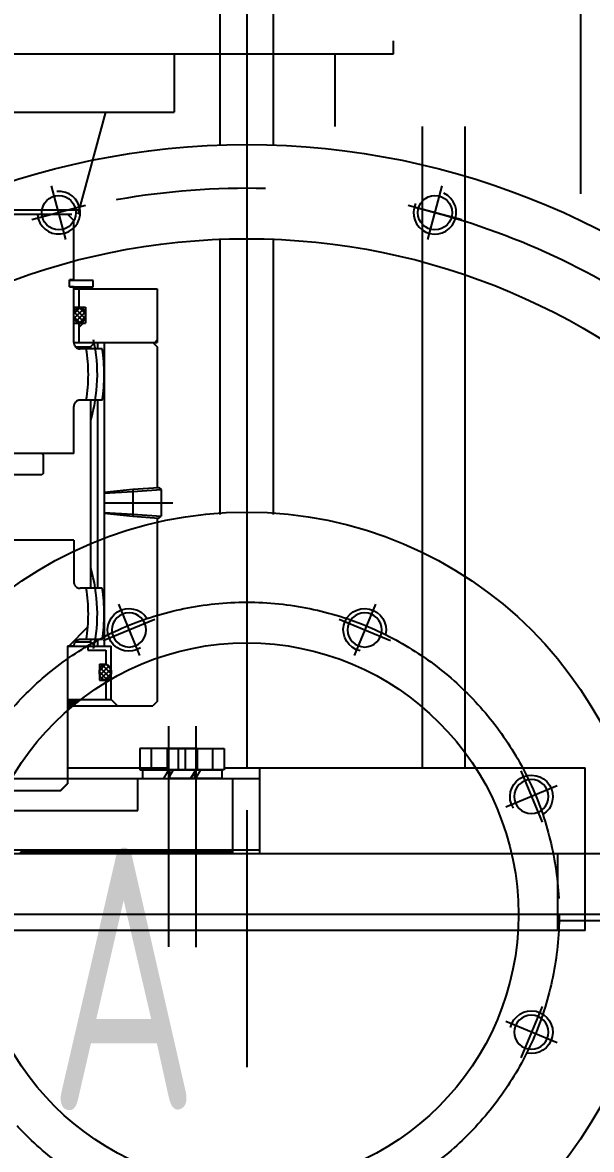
# Model space of a CAD drawing. Header units: millimetres. Extents: x 0 to 14700, y -398 to 10395.
# Drawn here: x 2959 to 3225, y 5391 to 5918 of the extents above; entities that cross this region are included whole.
import ezdxf
from ezdxf.enums import TextEntityAlignment as Align

# ---------------------------------------------------------------- set-up
doc = ezdxf.new("R2010")
doc.units = ezdxf.units.MM
doc.header["$LTSCALE"] = 350
doc.linetypes.add('G', pattern=[2, 1.25, -0.25, 0.25, -0.25])
doc.linetypes.add('K', pattern=[2.5, 1.25, -0.25, 0.25, -0.25, 0.25, -0.25])
for name, color, linetype in [('01', 7, 'Continuous'), ('02', 1, 'Continuous'), ('05', 142, 'G'), ('07', 6, 'K'), ('11', 3, 'Continuous')]:
    doc.layers.add(name, color=color, linetype=linetype)
doc.styles.get("Standard").update_dxf_attribs({"font": 'isocp', "width": 0.707, "bigfont": 'intecad.shx'})

# ---------------------------------------------------------------- blocks, each defined once
blk = doc.blocks.new('*U26', base_point=(11638.2, 1614.93))
at = {"layer": '01'}
blk.add_circle((11638.2, 1614.93), 8, dxfattribs=at)
at = {"layer": '02'}
blk.add_arc((11638.2, 1614.93), 10, 260, 170, dxfattribs=at)
at = {"layer": '05'}
for p, q in [((11638.2, 1627.93), (11638.2, 1601.93)), ((11651.2, 1614.93), (11625.2, 1614.93))]:
    blk.add_line(p, q, dxfattribs=at)
blk = doc.blocks.new('*U28', base_point=(11625.78, 546.31))
at = {"layer": '01'}
blk.add_circle((11625.78, 546.31), 8, dxfattribs=at)
at = {"layer": '02'}
blk.add_arc((11625.78, 546.31), 10, 260, 170, dxfattribs=at)
at = {"layer": '05'}
for p, q in [((11625.78, 559.31), (11625.78, 533.31)), ((11638.78, 546.31), (11612.78, 546.31))]:
    blk.add_line(p, q, dxfattribs=at)
blk = doc.blocks.new('A$C36681D4F')
at = {"layer": '01', "ltscale": 0.8}
for p, q in [((487.65, 1131.6), (487.65, 1229.79)), ((512.65, 1131.6), (512.65, 1229.79)), ((487.65, 958.82), (487.65, 1087.96)), ((512.65, 958.82), (512.65, 1087.96))]:
    blk.add_line(p, q, dxfattribs=at)
for radius in [360, 316, 188.14, 127]:
    blk.add_circle((500.15, 771.79), radius, dxfattribs=at)
at = {"layer": '05', "ltscale": 0.8}
for p, q in [((500.15, 1750.28), (500.15, 249.11)), ((1140.15, 771.79), (0, 771.79))]:
    blk.add_line(p, q, dxfattribs=at)
blk.add_circle((500.15, 771.79), 339.75, dxfattribs=at)
at = {"layer": '05', "color": 4, "linetype": 'G', "ltscale": 0.8}
blk.add_circle((500.15, 771.79), 146, dxfattribs=at)
at = {"layer": '05', "ltscale": 0.8}
for p, rotation in [((412.21, 1099.97), 285.0000000000214), ((588.08, 1099.97), 254.9999999999785)]:
    blk.add_blockref('*U28', p, dxfattribs=dict(at, rotation=rotation))
at = {"layer": '05', "ltscale": 0.8, "xscale": -1}
for p, rotation in [((445.04, 904.84), 22.50000000007338), ((555.25, 904.84), 337.4999999999266), ((633.19, 826.9), 292.5000000000734), ((633.19, 716.69), 247.4999999999266)]:
    blk.add_blockref('*U26', p, dxfattribs=dict(at, rotation=rotation))
blk = doc.blocks.new('EFSDFF')
at = {"layer": '07', "color": 6, "linetype": 'K'}
blk.add_circle((19187.41, 25190.62), 576.83, dxfattribs=at)
blk = doc.blocks.new('rtrtrt')
at = {"layer": '07', "color": 6, "linetype": 'K', "ltscale": 0.8}
for p, q in [((7663.22, 22108.49), (7663.22, 22005.19)), ((7649.85, 22098.05), (7649.85, 22088.05)), ((7663.22, 22098.05), (7649.85, 22098.05)), ((7655.22, 22088.05), (7655.22, 22098.05)), ((7663.22, 22098.05), (7676.6, 22098.05)), ((7671.22, 22088.05), (7671.22, 22098.05)), ((7676.6, 22098.05), (7676.6, 22088.05)), ((7663.22, 22090.15), (7663.22, 22081.85)), ((7528.22, 22083.95), (7693.22, 22083.95)), ((7649.85, 22088.05), (7663.22, 22088.05)), ((7651.02, 22088.05), (7651.02, 22083.95)), ((7663.22, 22088.05), (7651.02, 22088.05)), ((7651.02, 22083.95), (7663.22, 22083.95)), ((7663.22, 22088.05), (7660.85, 22083.95)), ((7663.22, 22088.8), (7663.22, 22035.33)), ((7663.22, 22088.05), (7675.42, 22088.05)), ((7663.22, 22083.95), (7665.59, 22088.05)), ((7676.6, 22088.05), (7663.22, 22088.05)), ((7675.42, 22083.95), (7663.22, 22083.95)), ((7675.42, 22088.05), (7675.42, 22083.95)), ((7693.22, 22048.95), (7693.22, 22083.95)), ((7528.22, 22048.95), (7706.62, 22048.95)), ((7634.58, 22048.95), (7693.22, 22048.95)), ((7706.62, 22048.95), (8099.72, 22048.95)), ((8082.72, 22017.45), (7845.3, 22017.45))]:
    blk.add_line(p, q, dxfattribs=at)
at = {"layer": '07', "color": 6, "linetype": 'K'}
for p, q in [((7693.22, 22050.45), (7363.22, 22050.45)), ((7593.56, 22048.95), (7595.06, 22050.45)), ((7593.7, 22048.95), (7595.2, 22050.45)), ((7593.84, 22048.95), (7595.34, 22050.45)), ((7593.99, 22048.95), (7595.49, 22050.45)), ((7594.13, 22048.95), (7595.63, 22050.45)), ((7594.27, 22048.95), (7595.77, 22050.45)), ((7594.41, 22048.95), (7595.91, 22050.45)), ((7594.55, 22048.95), (7596.05, 22050.45)), ((7594.69, 22048.95), (7596.19, 22050.45)), ((7594.83, 22048.95), (7596.33, 22050.45)), ((7594.98, 22048.95), (7596.48, 22050.45)), ((7595.12, 22048.95), (7596.62, 22050.45)), ((7595.26, 22048.95), (7596.76, 22050.45)), ((7595.4, 22048.95), (7596.9, 22050.45)), ((7595.54, 22048.95), (7597.04, 22050.45)), ((7595.68, 22048.95), (7597.18, 22050.45)), ((7595.82, 22048.95), (7597.32, 22050.45)), ((7595.97, 22048.95), (7597.47, 22050.45)), ((7596.11, 22048.95), (7597.61, 22050.45)), ((7596.25, 22048.95), (7597.75, 22050.45)), ((7596.39, 22048.95), (7597.89, 22050.45)), ((7596.53, 22048.95), (7598.03, 22050.45)), ((7596.67, 22048.95), (7598.17, 22050.45)), ((7596.81, 22048.95), (7598.31, 22050.45)), ((7596.96, 22048.95), (7598.46, 22050.45)), ((7597.1, 22048.95), (7598.6, 22050.45)), ((7597.24, 22048.95), (7598.74, 22050.45)), ((7597.38, 22048.95), (7598.88, 22050.45)), ((7597.52, 22048.95), (7599.02, 22050.45)), ((7597.66, 22048.95), (7599.16, 22050.45)), ((7597.8, 22048.95), (7599.3, 22050.45)), ((7597.95, 22048.95), (7599.45, 22050.45)), ((7598.09, 22048.95), (7599.59, 22050.45)), ((7598.23, 22048.95), (7599.73, 22050.45)), ((7598.37, 22048.95), (7599.87, 22050.45)), ((7598.51, 22048.95), (7600.01, 22050.45)), ((7598.65, 22048.95), (7600.15, 22050.45)), ((7598.79, 22048.95), (7600.29, 22050.45)), ((7598.94, 22048.95), (7600.44, 22050.45)), ((7599.08, 22048.95), (7600.58, 22050.45)), ((7599.22, 22048.95), (7600.72, 22050.45)), ((7599.36, 22048.95), (7600.86, 22050.45)), ((7599.5, 22048.95), (7601, 22050.45)), ((7599.64, 22048.95), (7601.14, 22050.45)), ((7599.78, 22048.95), (7601.28, 22050.45)), ((7599.93, 22048.95), (7601.43, 22050.45)), ((7600.07, 22048.95), (7601.57, 22050.45)), ((7600.21, 22048.95), (7601.71, 22050.45)), ((7600.35, 22048.95), (7601.85, 22050.45)), ((7600.49, 22048.95), (7601.99, 22050.45)), ((7600.63, 22048.95), (7602.13, 22050.45)), ((7600.77, 22048.95), (7602.27, 22050.45)), ((7600.92, 22048.95), (7602.42, 22050.45)), ((7601.06, 22048.95), (7602.56, 22050.45)), ((7601.2, 22048.95), (7602.7, 22050.45)), ((7601.34, 22048.95), (7602.84, 22050.45)), ((7601.48, 22048.95), (7602.98, 22050.45)), ((7601.62, 22048.95), (7603.12, 22050.45)), ((7601.76, 22048.95), (7603.26, 22050.45)), ((7601.91, 22048.95), (7603.41, 22050.45)), ((7602.05, 22048.95), (7603.55, 22050.45)), ((7602.19, 22048.95), (7603.69, 22050.45)), ((7602.33, 22048.95), (7603.83, 22050.45)), ((7602.47, 22048.95), (7603.97, 22050.45)), ((7602.61, 22048.95), (7604.11, 22050.45)), ((7602.75, 22048.95), (7604.25, 22050.45)), ((7602.9, 22048.95), (7604.4, 22050.45)), ((7603.04, 22048.95), (7604.54, 22050.45)), ((7603.18, 22048.95), (7604.68, 22050.45)), ((7603.32, 22048.95), (7604.82, 22050.45)), ((7603.46, 22048.95), (7604.96, 22050.45)), ((7603.6, 22048.95), (7605.1, 22050.45)), ((7603.74, 22048.95), (7605.24, 22050.45)), ((7603.89, 22048.95), (7605.39, 22050.45)), ((7604.03, 22048.95), (7605.53, 22050.45)), ((7604.17, 22048.95), (7605.67, 22050.45)), ((7604.31, 22048.95), (7605.81, 22050.45)), ((7604.45, 22048.95), (7605.95, 22050.45)), ((7604.59, 22048.95), (7606.09, 22050.45)), ((7604.73, 22048.95), (7606.23, 22050.45)), ((7604.88, 22048.95), (7606.38, 22050.45)), ((7605.02, 22048.95), (7606.52, 22050.45)), ((7605.16, 22048.95), (7606.66, 22050.45)), ((7605.3, 22048.95), (7606.8, 22050.45)), ((7605.44, 22048.95), (7606.94, 22050.45)), ((7605.58, 22048.95), (7607.08, 22050.45)), ((7605.72, 22048.95), (7607.22, 22050.45)), ((7605.87, 22048.95), (7607.37, 22050.45)), ((7606.01, 22048.95), (7607.51, 22050.45)), ((7606.15, 22048.95), (7607.65, 22050.45)), ((7606.29, 22048.95), (7607.79, 22050.45)), ((7606.43, 22048.95), (7607.93, 22050.45)), ((7606.57, 22048.95), (7608.07, 22050.45)), ((7606.71, 22048.95), (7608.21, 22050.45)), ((7606.86, 22048.95), (7608.36, 22050.45)), ((7607, 22048.95), (7608.5, 22050.45)), ((7607.14, 22048.95), (7608.64, 22050.45)), ((7607.28, 22048.95), (7608.78, 22050.45)), ((7607.42, 22048.95), (7608.92, 22050.45)), ((7607.56, 22048.95), (7609.06, 22050.45)), ((7607.7, 22048.95), (7609.2, 22050.45)), ((7607.85, 22048.95), (7609.35, 22050.45)), ((7607.99, 22048.95), (7609.49, 22050.45)), ((7608.13, 22048.95), (7609.63, 22050.45)), ((7608.27, 22048.95), (7609.77, 22050.45)), ((7608.41, 22048.95), (7609.91, 22050.45)), ((7608.55, 22048.95), (7610.05, 22050.45)), ((7608.69, 22048.95), (7610.19, 22050.45)), ((7608.84, 22048.95), (7610.34, 22050.45)), ((7608.98, 22048.95), (7610.48, 22050.45)), ((7609.12, 22048.95), (7610.62, 22050.45)), ((7609.26, 22048.95), (7610.76, 22050.45)), ((7609.4, 22048.95), (7610.9, 22050.45)), ((7609.54, 22048.95), (7611.04, 22050.45)), ((7609.68, 22048.95), (7611.18, 22050.45)), ((7609.83, 22048.95), (7611.33, 22050.45)), ((7609.97, 22048.95), (7611.47, 22050.45)), ((7610.11, 22048.95), (7611.61, 22050.45)), ((7610.25, 22048.95), (7611.75, 22050.45)), ((7610.39, 22048.95), (7611.89, 22050.45)), ((7610.53, 22048.95), (7612.03, 22050.45)), ((7610.67, 22048.95), (7612.17, 22050.45)), ((7610.82, 22048.95), (7612.32, 22050.45)), ((7610.96, 22048.95), (7612.46, 22050.45)), ((7611.1, 22048.95), (7612.6, 22050.45)), ((7611.24, 22048.95), (7612.74, 22050.45)), ((7611.38, 22048.95), (7612.88, 22050.45)), ((7611.52, 22048.95), (7613.02, 22050.45)), ((7611.66, 22048.95), (7613.16, 22050.45)), ((7611.81, 22048.95), (7613.31, 22050.45)), ((7611.95, 22048.95), (7613.45, 22050.45)), ((7612.09, 22048.95), (7613.59, 22050.45)), ((7612.23, 22048.95), (7613.73, 22050.45)), ((7612.37, 22048.95), (7613.87, 22050.45)), ((7612.51, 22048.95), (7614.01, 22050.45)), ((7612.65, 22048.95), (7614.15, 22050.45)), ((7612.8, 22048.95), (7614.3, 22050.45)), ((7612.94, 22048.95), (7614.44, 22050.45)), ((7613.08, 22048.95), (7614.58, 22050.45)), ((7613.22, 22048.95), (7614.72, 22050.45)), ((7613.36, 22048.95), (7614.86, 22050.45)), ((7613.5, 22048.95), (7615, 22050.45)), ((7613.64, 22048.95), (7615.14, 22050.45)), ((7613.79, 22048.95), (7615.29, 22050.45)), ((7613.93, 22048.95), (7615.43, 22050.45)), ((7614.07, 22048.95), (7615.57, 22050.45)), ((7614.21, 22048.95), (7615.71, 22050.45)), ((7614.35, 22048.95), (7615.85, 22050.45)), ((7614.49, 22048.95), (7615.99, 22050.45)), ((7614.63, 22048.95), (7616.13, 22050.45)), ((7614.78, 22048.95), (7616.28, 22050.45)), ((7614.92, 22048.95), (7616.42, 22050.45)), ((7615.06, 22048.95), (7616.56, 22050.45)), ((7615.2, 22048.95), (7616.7, 22050.45)), ((7615.34, 22048.95), (7616.84, 22050.45)), ((7615.48, 22048.95), (7616.98, 22050.45)), ((7615.62, 22048.95), (7617.12, 22050.45)), ((7615.77, 22048.95), (7617.27, 22050.45)), ((7615.91, 22048.95), (7617.41, 22050.45)), ((7616.05, 22048.95), (7617.55, 22050.45)), ((7616.19, 22048.95), (7617.69, 22050.45)), ((7616.33, 22048.95), (7617.83, 22050.45)), ((7616.47, 22048.95), (7617.97, 22050.45)), ((7616.61, 22048.95), (7618.11, 22050.45)), ((7616.76, 22048.95), (7618.26, 22050.45)), ((7616.9, 22048.95), (7618.4, 22050.45)), ((7617.04, 22048.95), (7618.54, 22050.45)), ((7617.18, 22048.95), (7618.68, 22050.45)), ((7617.32, 22048.95), (7618.82, 22050.45)), ((7617.46, 22048.95), (7618.96, 22050.45)), ((7617.6, 22048.95), (7619.1, 22050.45)), ((7617.75, 22048.95), (7619.25, 22050.45)), ((7617.89, 22048.95), (7619.39, 22050.45)), ((7618.03, 22048.95), (7619.53, 22050.45)), ((7618.17, 22048.95), (7619.67, 22050.45)), ((7618.31, 22048.95), (7619.81, 22050.45)), ((7618.45, 22048.95), (7619.95, 22050.45)), ((7618.59, 22048.95), (7620.09, 22050.45)), ((7618.73, 22048.95), (7620.23, 22050.45)), ((7618.88, 22048.95), (7620.38, 22050.45)), ((7619.02, 22048.95), (7620.52, 22050.45)), ((7619.16, 22048.95), (7620.66, 22050.45)), ((7619.3, 22048.95), (7620.8, 22050.45)), ((7619.44, 22048.95), (7620.94, 22050.45)), ((7619.58, 22048.95), (7621.08, 22050.45)), ((7619.72, 22048.95), (7621.22, 22050.45)), ((7619.87, 22048.95), (7621.37, 22050.45)), ((7620.01, 22048.95), (7621.51, 22050.45)), ((7620.15, 22048.95), (7621.65, 22050.45)), ((7620.29, 22048.95), (7621.79, 22050.45)), ((7620.43, 22048.95), (7621.93, 22050.45)), ((7620.57, 22048.95), (7622.07, 22050.45)), ((7620.71, 22048.95), (7622.21, 22050.45)), ((7620.86, 22048.95), (7622.36, 22050.45)), ((7621, 22048.95), (7622.5, 22050.45)), ((7621.14, 22048.95), (7622.64, 22050.45)), ((7621.28, 22048.95), (7622.78, 22050.45)), ((7621.42, 22048.95), (7622.92, 22050.45)), ((7621.56, 22048.95), (7623.06, 22050.45)), ((7621.7, 22048.95), (7623.2, 22050.45)), ((7621.85, 22048.95), (7623.35, 22050.45)), ((7621.99, 22048.95), (7623.49, 22050.45)), ((7622.13, 22048.95), (7623.63, 22050.45)), ((7622.27, 22048.95), (7623.77, 22050.45)), ((7622.41, 22048.95), (7623.91, 22050.45)), ((7622.55, 22048.95), (7624.05, 22050.45)), ((7622.69, 22048.95), (7624.19, 22050.45)), ((7622.84, 22048.95), (7624.34, 22050.45)), ((7622.98, 22048.95), (7624.48, 22050.45)), ((7623.12, 22048.95), (7624.62, 22050.45)), ((7623.26, 22048.95), (7624.76, 22050.45)), ((7623.4, 22048.95), (7624.9, 22050.45)), ((7623.54, 22048.95), (7625.04, 22050.45)), ((7623.68, 22048.95), (7625.18, 22050.45)), ((7623.83, 22048.95), (7625.33, 22050.45)), ((7623.97, 22048.95), (7625.47, 22050.45)), ((7624.11, 22048.95), (7625.61, 22050.45)), ((7624.25, 22048.95), (7625.75, 22050.45)), ((7624.39, 22048.95), (7625.89, 22050.45)), ((7624.53, 22048.95), (7626.03, 22050.45)), ((7624.67, 22048.95), (7626.17, 22050.45)), ((7624.82, 22048.95), (7626.32, 22050.45)), ((7624.96, 22048.95), (7626.46, 22050.45)), ((7625.1, 22048.95), (7626.6, 22050.45)), ((7625.24, 22048.95), (7626.74, 22050.45)), ((7625.38, 22048.95), (7626.88, 22050.45)), ((7625.52, 22048.95), (7627.02, 22050.45)), ((7625.66, 22048.95), (7627.16, 22050.45)), ((7625.81, 22048.95), (7627.31, 22050.45)), ((7625.95, 22048.95), (7627.45, 22050.45)), ((7626.09, 22048.95), (7627.59, 22050.45)), ((7626.23, 22048.95), (7627.73, 22050.45)), ((7626.37, 22048.95), (7627.87, 22050.45)), ((7626.51, 22048.95), (7628.01, 22050.45)), ((7626.65, 22048.95), (7628.15, 22050.45)), ((7626.8, 22048.95), (7628.3, 22050.45)), ((7626.94, 22048.95), (7628.44, 22050.45)), ((7627.08, 22048.95), (7628.58, 22050.45)), ((7627.22, 22048.95), (7628.72, 22050.45)), ((7627.36, 22048.95), (7628.86, 22050.45)), ((7627.5, 22048.95), (7629, 22050.45)), ((7627.64, 22048.95), (7629.14, 22050.45)), ((7627.79, 22048.95), (7629.29, 22050.45)), ((7627.93, 22048.95), (7629.43, 22050.45)), ((7628.07, 22048.95), (7629.57, 22050.45)), ((7628.21, 22048.95), (7629.71, 22050.45)), ((7628.35, 22048.95), (7629.85, 22050.45)), ((7628.49, 22048.95), (7629.99, 22050.45)), ((7628.63, 22048.95), (7630.13, 22050.45)), ((7628.78, 22048.95), (7630.28, 22050.45)), ((7628.92, 22048.95), (7630.42, 22050.45)), ((7629.06, 22048.95), (7630.56, 22050.45)), ((7629.2, 22048.95), (7630.7, 22050.45)), ((7629.34, 22048.95), (7630.84, 22050.45)), ((7629.48, 22048.95), (7630.98, 22050.45)), ((7629.62, 22048.95), (7631.12, 22050.45)), ((7629.77, 22048.95), (7631.27, 22050.45)), ((7629.91, 22048.95), (7631.41, 22050.45)), ((7630.05, 22048.95), (7631.55, 22050.45)), ((7630.19, 22048.95), (7631.69, 22050.45)), ((7630.33, 22048.95), (7631.83, 22050.45)), ((7630.47, 22048.95), (7631.97, 22050.45)), ((7630.61, 22048.95), (7632.11, 22050.45)), ((7630.76, 22048.95), (7632.26, 22050.45)), ((7630.9, 22048.95), (7632.4, 22050.45)), ((7631.04, 22048.95), (7632.54, 22050.45)), ((7631.18, 22048.95), (7632.68, 22050.45)), ((7631.32, 22048.95), (7632.82, 22050.45)), ((7631.46, 22048.95), (7632.96, 22050.45)), ((7631.6, 22048.95), (7633.1, 22050.45)), ((7631.75, 22048.95), (7633.25, 22050.45)), ((7631.89, 22048.95), (7633.39, 22050.45)), ((7632.03, 22048.95), (7633.53, 22050.45)), ((7632.17, 22048.95), (7633.67, 22050.45)), ((7632.31, 22048.95), (7633.81, 22050.45)), ((7632.45, 22048.95), (7633.95, 22050.45)), ((7632.59, 22048.95), (7634.09, 22050.45)), ((7632.74, 22048.95), (7634.24, 22050.45)), ((7632.88, 22048.95), (7634.38, 22050.45)), ((7633.02, 22048.95), (7634.52, 22050.45)), ((7633.16, 22048.95), (7634.66, 22050.45)), ((7633.3, 22048.95), (7634.8, 22050.45)), ((7633.44, 22048.95), (7634.94, 22050.45)), ((7633.58, 22048.95), (7635.08, 22050.45)), ((7633.73, 22048.95), (7635.23, 22050.45)), ((7633.87, 22048.95), (7635.37, 22050.45)), ((7634.01, 22048.95), (7635.51, 22050.45)), ((7634.15, 22048.95), (7635.65, 22050.45)), ((7634.29, 22048.95), (7635.79, 22050.45)), ((7634.43, 22048.95), (7635.93, 22050.45)), ((7634.57, 22048.95), (7636.07, 22050.45)), ((7634.72, 22048.95), (7636.22, 22050.45)), ((7634.86, 22048.95), (7636.36, 22050.45)), ((7635, 22048.95), (7636.5, 22050.45)), ((7635.14, 22048.95), (7636.64, 22050.45)), ((7635.28, 22048.95), (7636.78, 22050.45)), ((7635.42, 22048.95), (7636.92, 22050.45)), ((7635.56, 22048.95), (7637.06, 22050.45)), ((7635.71, 22048.95), (7637.21, 22050.45)), ((7635.85, 22048.95), (7637.35, 22050.45)), ((7635.99, 22048.95), (7637.49, 22050.45)), ((7636.13, 22048.95), (7637.63, 22050.45)), ((7636.27, 22048.95), (7637.77, 22050.45)), ((7636.41, 22048.95), (7637.91, 22050.45)), ((7636.55, 22048.95), (7638.05, 22050.45)), ((7636.7, 22048.95), (7638.2, 22050.45)), ((7636.84, 22048.95), (7638.34, 22050.45)), ((7636.98, 22048.95), (7638.48, 22050.45)), ((7637.12, 22048.95), (7638.62, 22050.45)), ((7637.26, 22048.95), (7638.76, 22050.45)), ((7637.4, 22048.95), (7638.9, 22050.45)), ((7637.54, 22048.95), (7639.04, 22050.45)), ((7637.69, 22048.95), (7639.19, 22050.45)), ((7637.83, 22048.95), (7639.33, 22050.45)), ((7637.97, 22048.95), (7639.47, 22050.45)), ((7638.11, 22048.95), (7639.61, 22050.45)), ((7638.25, 22048.95), (7639.75, 22050.45)), ((7638.39, 22048.95), (7639.89, 22050.45)), ((7638.53, 22048.95), (7640.03, 22050.45)), ((7638.68, 22048.95), (7640.18, 22050.45)), ((7638.82, 22048.95), (7640.32, 22050.45)), ((7638.96, 22048.95), (7640.46, 22050.45)), ((7639.1, 22048.95), (7640.6, 22050.45)), ((7639.24, 22048.95), (7640.74, 22050.45)), ((7639.38, 22048.95), (7640.88, 22050.45)), ((7639.52, 22048.95), (7641.02, 22050.45)), ((7639.67, 22048.95), (7641.17, 22050.45)), ((7639.81, 22048.95), (7641.31, 22050.45)), ((7639.95, 22048.95), (7641.45, 22050.45)), ((7640.09, 22048.95), (7641.59, 22050.45)), ((7640.23, 22048.95), (7641.73, 22050.45)), ((7640.37, 22048.95), (7641.87, 22050.45)), ((7640.51, 22048.95), (7642.01, 22050.45)), ((7640.66, 22048.95), (7642.16, 22050.45)), ((7640.8, 22048.95), (7642.3, 22050.45)), ((7640.94, 22048.95), (7642.44, 22050.45)), ((7641.08, 22048.95), (7642.58, 22050.45)), ((7641.22, 22048.95), (7642.72, 22050.45)), ((7641.36, 22048.95), (7642.86, 22050.45)), ((7641.5, 22048.95), (7643, 22050.45)), ((7641.65, 22048.95), (7643.15, 22050.45)), ((7641.79, 22048.95), (7643.29, 22050.45)), ((7641.93, 22048.95), (7643.43, 22050.45)), ((7642.07, 22048.95), (7643.57, 22050.45)), ((7642.21, 22048.95), (7643.71, 22050.45)), ((7642.35, 22048.95), (7643.85, 22050.45)), ((7642.49, 22048.95), (7643.99, 22050.45)), ((7642.64, 22048.95), (7644.14, 22050.45)), ((7642.78, 22048.95), (7644.28, 22050.45)), ((7642.92, 22048.95), (7644.42, 22050.45)), ((7643.06, 22048.95), (7644.56, 22050.45)), ((7643.2, 22048.95), (7644.7, 22050.45)), ((7643.34, 22048.95), (7644.84, 22050.45)), ((7643.48, 22048.95), (7644.98, 22050.45)), ((7643.63, 22048.95), (7645.13, 22050.45)), ((7643.77, 22048.95), (7645.27, 22050.45)), ((7643.91, 22048.95), (7645.41, 22050.45)), ((7644.05, 22048.95), (7645.55, 22050.45)), ((7644.19, 22048.95), (7645.69, 22050.45)), ((7644.33, 22048.95), (7645.83, 22050.45)), ((7644.47, 22048.95), (7645.97, 22050.45)), ((7644.62, 22048.95), (7646.12, 22050.45)), ((7644.76, 22048.95), (7646.26, 22050.45)), ((7644.9, 22048.95), (7646.4, 22050.45)), ((7645.04, 22048.95), (7646.54, 22050.45)), ((7645.18, 22048.95), (7646.68, 22050.45)), ((7645.32, 22048.95), (7646.82, 22050.45)), ((7645.46, 22048.95), (7646.96, 22050.45)), ((7645.61, 22048.95), (7647.11, 22050.45)), ((7645.75, 22048.95), (7647.25, 22050.45)), ((7645.89, 22048.95), (7647.39, 22050.45)), ((7646.03, 22048.95), (7647.53, 22050.45)), ((7646.17, 22048.95), (7647.67, 22050.45)), ((7646.31, 22048.95), (7647.81, 22050.45)), ((7646.45, 22048.95), (7647.95, 22050.45)), ((7646.59, 22048.95), (7648.09, 22050.45)), ((7646.74, 22048.95), (7648.24, 22050.45)), ((7646.88, 22048.95), (7648.38, 22050.45)), ((7647.02, 22048.95), (7648.52, 22050.45)), ((7647.16, 22048.95), (7648.66, 22050.45)), ((7647.3, 22048.95), (7648.8, 22050.45)), ((7647.44, 22048.95), (7648.94, 22050.45)), ((7647.58, 22048.95), (7649.08, 22050.45)), ((7647.73, 22048.95), (7649.23, 22050.45)), ((7647.87, 22048.95), (7649.37, 22050.45)), ((7648.01, 22048.95), (7649.51, 22050.45)), ((7648.15, 22048.95), (7649.65, 22050.45)), ((7648.29, 22048.95), (7649.79, 22050.45)), ((7648.43, 22048.95), (7649.93, 22050.45)), ((7648.57, 22048.95), (7650.07, 22050.45)), ((7648.72, 22048.95), (7650.22, 22050.45)), ((7648.86, 22048.95), (7650.36, 22050.45)), ((7649, 22048.95), (7650.5, 22050.45)), ((7649.14, 22048.95), (7650.64, 22050.45)), ((7649.28, 22048.95), (7650.78, 22050.45)), ((7649.42, 22048.95), (7650.92, 22050.45)), ((7649.56, 22048.95), (7651.06, 22050.45)), ((7649.71, 22048.95), (7651.21, 22050.45)), ((7649.85, 22048.95), (7651.35, 22050.45)), ((7649.99, 22048.95), (7651.49, 22050.45)), ((7650.13, 22048.95), (7651.63, 22050.45)), ((7650.27, 22048.95), (7651.77, 22050.45)), ((7650.41, 22048.95), (7651.91, 22050.45)), ((7650.55, 22048.95), (7652.05, 22050.45)), ((7650.7, 22048.95), (7652.2, 22050.45)), ((7650.84, 22048.95), (7652.34, 22050.45)), ((7650.98, 22048.95), (7652.48, 22050.45)), ((7651.12, 22048.95), (7652.62, 22050.45)), ((7651.26, 22048.95), (7652.76, 22050.45)), ((7651.4, 22048.95), (7652.9, 22050.45)), ((7651.54, 22048.95), (7653.04, 22050.45)), ((7651.69, 22048.95), (7653.19, 22050.45)), ((7651.83, 22048.95), (7653.33, 22050.45)), ((7651.97, 22048.95), (7653.47, 22050.45)), ((7652.11, 22048.95), (7653.61, 22050.45)), ((7652.25, 22048.95), (7653.75, 22050.45)), ((7652.39, 22048.95), (7653.89, 22050.45)), ((7652.53, 22048.95), (7654.03, 22050.45)), ((7652.68, 22048.95), (7654.18, 22050.45)), ((7652.82, 22048.95), (7654.32, 22050.45)), ((7652.96, 22048.95), (7654.46, 22050.45)), ((7653.1, 22048.95), (7654.6, 22050.45)), ((7653.24, 22048.95), (7654.74, 22050.45)), ((7653.38, 22048.95), (7654.88, 22050.45)), ((7653.52, 22048.95), (7655.02, 22050.45)), ((7653.67, 22048.95), (7655.17, 22050.45)), ((7653.81, 22048.95), (7655.31, 22050.45)), ((7653.95, 22048.95), (7655.45, 22050.45)), ((7654.09, 22048.95), (7655.59, 22050.45)), ((7654.23, 22048.95), (7655.73, 22050.45)), ((7654.37, 22048.95), (7655.87, 22050.45)), ((7654.51, 22048.95), (7656.01, 22050.45)), ((7654.66, 22048.95), (7656.16, 22050.45)), ((7654.8, 22048.95), (7656.3, 22050.45)), ((7654.94, 22048.95), (7656.44, 22050.45)), ((7655.08, 22048.95), (7656.58, 22050.45)), ((7655.22, 22048.95), (7656.72, 22050.45)), ((7655.36, 22048.95), (7656.86, 22050.45)), ((7655.5, 22048.95), (7657, 22050.45)), ((7655.65, 22048.95), (7657.15, 22050.45)), ((7655.79, 22048.95), (7657.29, 22050.45)), ((7655.93, 22048.95), (7657.43, 22050.45)), ((7656.07, 22048.95), (7657.57, 22050.45)), ((7656.21, 22048.95), (7657.71, 22050.45)), ((7656.35, 22048.95), (7657.85, 22050.45)), ((7656.49, 22048.95), (7657.99, 22050.45)), ((7656.64, 22048.95), (7658.14, 22050.45)), ((7656.78, 22048.95), (7658.28, 22050.45)), ((7656.92, 22048.95), (7658.42, 22050.45)), ((7657.06, 22048.95), (7658.56, 22050.45)), ((7657.2, 22048.95), (7658.7, 22050.45)), ((7657.34, 22048.95), (7658.84, 22050.45)), ((7657.48, 22048.95), (7658.98, 22050.45)), ((7657.63, 22048.95), (7659.13, 22050.45)), ((7657.77, 22048.95), (7659.27, 22050.45)), ((7657.91, 22048.95), (7659.41, 22050.45)), ((7658.05, 22048.95), (7659.55, 22050.45)), ((7658.19, 22048.95), (7659.69, 22050.45)), ((7658.33, 22048.95), (7659.83, 22050.45)), ((7658.47, 22048.95), (7659.97, 22050.45)), ((7658.62, 22048.95), (7660.12, 22050.45)), ((7658.76, 22048.95), (7660.26, 22050.45)), ((7658.9, 22048.95), (7660.4, 22050.45)), ((7659.04, 22048.95), (7660.54, 22050.45)), ((7659.18, 22048.95), (7660.68, 22050.45)), ((7659.32, 22048.95), (7660.82, 22050.45)), ((7659.46, 22048.95), (7660.96, 22050.45)), ((7659.61, 22048.95), (7661.11, 22050.45)), ((7659.75, 22048.95), (7661.25, 22050.45)), ((7659.89, 22048.95), (7661.39, 22050.45)), ((7660.03, 22048.95), (7661.53, 22050.45)), ((7660.17, 22048.95), (7661.67, 22050.45)), ((7660.31, 22048.95), (7661.81, 22050.45)), ((7660.45, 22048.95), (7661.95, 22050.45)), ((7660.6, 22048.95), (7662.1, 22050.45)), ((7660.74, 22048.95), (7662.24, 22050.45)), ((7660.88, 22048.95), (7662.38, 22050.45)), ((7661.02, 22048.95), (7662.52, 22050.45)), ((7661.16, 22048.95), (7662.66, 22050.45)), ((7661.3, 22048.95), (7662.8, 22050.45)), ((7661.44, 22048.95), (7662.94, 22050.45)), ((7661.59, 22048.95), (7663.09, 22050.45)), ((7661.73, 22048.95), (7663.22, 22050.44)), ((7661.87, 22048.95), (7663.22, 22050.3)), ((7662.01, 22048.95), (7663.22, 22050.16)), ((7662.15, 22048.95), (7663.22, 22050.02)), ((7662.29, 22048.95), (7663.22, 22049.88)), ((7662.43, 22048.95), (7663.22, 22049.74)), ((7662.58, 22048.95), (7663.22, 22049.59)), ((7662.72, 22048.95), (7663.22, 22049.45)), ((7662.86, 22048.95), (7663.22, 22049.31)), ((7663, 22048.95), (7663.22, 22049.17)), ((7663.14, 22048.95), (7663.22, 22049.03)), ((7663.22, 22049.03), (7664.64, 22050.45)), ((7663.22, 22049.17), (7664.5, 22050.45)), ((7663.22, 22049.31), (7664.36, 22050.45)), ((7663.22, 22049.45), (7664.22, 22050.45)), ((7663.22, 22049.59), (7664.08, 22050.45)), ((7663.22, 22049.74), (7663.93, 22050.45)), ((7663.22, 22049.88), (7663.79, 22050.45)), ((7663.22, 22050.02), (7663.65, 22050.45)), ((7663.22, 22050.16), (7663.51, 22050.45)), ((7663.22, 22050.3), (7663.37, 22050.45)), ((7663.22, 22050.44), (7663.23, 22050.45)), ((7663.28, 22048.95), (7664.78, 22050.45)), ((7663.42, 22048.95), (7664.92, 22050.45)), ((7663.57, 22048.95), (7665.07, 22050.45)), ((7663.71, 22048.95), (7665.21, 22050.45)), ((7663.85, 22048.95), (7665.35, 22050.45)), ((7663.99, 22048.95), (7665.49, 22050.45)), ((7664.13, 22048.95), (7665.63, 22050.45)), ((7664.27, 22048.95), (7665.77, 22050.45)), ((7664.41, 22048.95), (7665.91, 22050.45)), ((7664.56, 22048.95), (7666.06, 22050.45)), ((7664.7, 22048.95), (7666.2, 22050.45)), ((7664.84, 22048.95), (7666.34, 22050.45)), ((7664.98, 22048.95), (7666.48, 22050.45)), ((7665.12, 22048.95), (7666.62, 22050.45)), ((7665.26, 22048.95), (7666.76, 22050.45)), ((7665.4, 22048.95), (7666.9, 22050.45)), ((7665.55, 22048.95), (7667.05, 22050.45)), ((7665.69, 22048.95), (7667.19, 22050.45)), ((7665.83, 22048.95), (7667.33, 22050.45)), ((7665.97, 22048.95), (7667.47, 22050.45)), ((7666.11, 22048.95), (7667.61, 22050.45)), ((7666.25, 22048.95), (7667.75, 22050.45)), ((7666.39, 22048.95), (7667.89, 22050.45)), ((7666.54, 22048.95), (7668.04, 22050.45)), ((7666.68, 22048.95), (7668.18, 22050.45)), ((7666.82, 22048.95), (7668.32, 22050.45)), ((7666.96, 22048.95), (7668.46, 22050.45)), ((7667.1, 22048.95), (7668.6, 22050.45)), ((7667.24, 22048.95), (7668.74, 22050.45)), ((7667.38, 22048.95), (7668.88, 22050.45)), ((7667.53, 22048.95), (7669.03, 22050.45)), ((7667.67, 22048.95), (7669.17, 22050.45)), ((7667.81, 22048.95), (7669.31, 22050.45)), ((7667.95, 22048.95), (7669.45, 22050.45)), ((7668.09, 22048.95), (7669.59, 22050.45)), ((7668.23, 22048.95), (7669.73, 22050.45)), ((7668.37, 22048.95), (7669.87, 22050.45)), ((7668.52, 22048.95), (7670.02, 22050.45)), ((7668.66, 22048.95), (7670.16, 22050.45)), ((7668.8, 22048.95), (7670.3, 22050.45)), ((7668.94, 22048.95), (7670.44, 22050.45)), ((7669.08, 22048.95), (7670.58, 22050.45)), ((7669.22, 22048.95), (7670.72, 22050.45)), ((7669.36, 22048.95), (7670.86, 22050.45)), ((7669.51, 22048.95), (7671.01, 22050.45)), ((7669.65, 22048.95), (7671.15, 22050.45)), ((7669.79, 22048.95), (7671.29, 22050.45)), ((7669.93, 22048.95), (7671.43, 22050.45)), ((7670.07, 22048.95), (7671.57, 22050.45)), ((7670.21, 22048.95), (7671.71, 22050.45)), ((7670.35, 22048.95), (7671.85, 22050.45)), ((7670.5, 22048.95), (7672, 22050.45)), ((7670.64, 22048.95), (7672.14, 22050.45)), ((7670.78, 22048.95), (7672.28, 22050.45)), ((7670.92, 22048.95), (7672.42, 22050.45)), ((7671.06, 22048.95), (7672.56, 22050.45)), ((7671.2, 22048.95), (7672.7, 22050.45)), ((7671.34, 22048.95), (7672.84, 22050.45)), ((7671.49, 22048.95), (7672.99, 22050.45)), ((7671.63, 22048.95), (7673.13, 22050.45)), ((7671.77, 22048.95), (7673.27, 22050.45)), ((7671.91, 22048.95), (7673.41, 22050.45)), ((7672.05, 22048.95), (7673.55, 22050.45)), ((7672.19, 22048.95), (7673.69, 22050.45)), ((7672.33, 22048.95), (7673.83, 22050.45)), ((7672.48, 22048.95), (7673.98, 22050.45)), ((7672.62, 22048.95), (7674.12, 22050.45)), ((7672.76, 22048.95), (7674.26, 22050.45)), ((7672.9, 22048.95), (7674.4, 22050.45)), ((7673.04, 22048.95), (7674.54, 22050.45)), ((7673.18, 22048.95), (7674.68, 22050.45)), ((7673.32, 22048.95), (7674.82, 22050.45)), ((7673.47, 22048.95), (7674.97, 22050.45)), ((7673.61, 22048.95), (7675.11, 22050.45)), ((7673.75, 22048.95), (7675.25, 22050.45)), ((7673.89, 22048.95), (7675.39, 22050.45)), ((7674.03, 22048.95), (7675.53, 22050.45)), ((7674.17, 22048.95), (7675.67, 22050.45)), ((7674.31, 22048.95), (7675.81, 22050.45)), ((7674.45, 22048.95), (7675.95, 22050.45)), ((7674.6, 22048.95), (7676.1, 22050.45)), ((7674.74, 22048.95), (7676.24, 22050.45)), ((7674.88, 22048.95), (7676.38, 22050.45)), ((7675.02, 22048.95), (7676.52, 22050.45)), ((7675.16, 22048.95), (7676.66, 22050.45)), ((7675.3, 22048.95), (7676.8, 22050.45)), ((7675.44, 22048.95), (7676.94, 22050.45)), ((7675.59, 22048.95), (7677.09, 22050.45)), ((7675.73, 22048.95), (7677.23, 22050.45)), ((7675.87, 22048.95), (7677.37, 22050.45)), ((7676.01, 22048.95), (7677.51, 22050.45)), ((7676.15, 22048.95), (7677.65, 22050.45)), ((7676.29, 22048.95), (7677.79, 22050.45)), ((7676.43, 22048.95), (7677.93, 22050.45)), ((7676.58, 22048.95), (7678.08, 22050.45)), ((7676.72, 22048.95), (7678.22, 22050.45)), ((7676.86, 22048.95), (7678.36, 22050.45)), ((7677, 22048.95), (7678.5, 22050.45)), ((7677.14, 22048.95), (7678.64, 22050.45)), ((7677.28, 22048.95), (7678.78, 22050.45)), ((7677.42, 22048.95), (7678.92, 22050.45)), ((7677.57, 22048.95), (7679.07, 22050.45)), ((7677.71, 22048.95), (7679.21, 22050.45)), ((7677.85, 22048.95), (7679.35, 22050.45)), ((7677.99, 22048.95), (7679.49, 22050.45)), ((7678.13, 22048.95), (7679.63, 22050.45)), ((7678.27, 22048.95), (7679.77, 22050.45)), ((7678.41, 22048.95), (7679.91, 22050.45)), ((7678.56, 22048.95), (7680.06, 22050.45)), ((7678.7, 22048.95), (7680.2, 22050.45)), ((7678.84, 22048.95), (7680.34, 22050.45)), ((7678.98, 22048.95), (7680.48, 22050.45)), ((7679.12, 22048.95), (7680.62, 22050.45)), ((7679.26, 22048.95), (7680.76, 22050.45)), ((7679.4, 22048.95), (7680.9, 22050.45)), ((7679.55, 22048.95), (7681.05, 22050.45)), ((7679.69, 22048.95), (7681.19, 22050.45)), ((7679.83, 22048.95), (7681.33, 22050.45)), ((7679.97, 22048.95), (7681.47, 22050.45)), ((7680.11, 22048.95), (7681.61, 22050.45)), ((7680.25, 22048.95), (7681.75, 22050.45)), ((7680.39, 22048.95), (7681.89, 22050.45)), ((7680.54, 22048.95), (7682.04, 22050.45)), ((7680.68, 22048.95), (7682.18, 22050.45)), ((7680.82, 22048.95), (7682.32, 22050.45)), ((7680.96, 22048.95), (7682.46, 22050.45)), ((7681.1, 22048.95), (7682.6, 22050.45)), ((7681.24, 22048.95), (7682.74, 22050.45)), ((7681.38, 22048.95), (7682.88, 22050.45)), ((7681.53, 22048.95), (7683.03, 22050.45)), ((7681.67, 22048.95), (7683.17, 22050.45)), ((7681.81, 22048.95), (7683.31, 22050.45)), ((7681.95, 22048.95), (7683.45, 22050.45)), ((7682.09, 22048.95), (7683.59, 22050.45)), ((7682.23, 22048.95), (7683.73, 22050.45)), ((7682.37, 22048.95), (7683.87, 22050.45)), ((7682.52, 22048.95), (7684.02, 22050.45)), ((7682.66, 22048.95), (7684.16, 22050.45)), ((7682.8, 22048.95), (7684.3, 22050.45)), ((7682.94, 22048.95), (7684.44, 22050.45)), ((7683.08, 22048.95), (7684.58, 22050.45)), ((7683.22, 22048.95), (7684.72, 22050.45)), ((7683.36, 22048.95), (7684.86, 22050.45)), ((7683.51, 22048.95), (7685.01, 22050.45)), ((7683.65, 22048.95), (7685.15, 22050.45)), ((7683.79, 22048.95), (7685.29, 22050.45)), ((7683.93, 22048.95), (7685.43, 22050.45)), ((7684.07, 22048.95), (7685.57, 22050.45)), ((7684.21, 22048.95), (7685.71, 22050.45)), ((7684.35, 22048.95), (7685.85, 22050.45)), ((7684.5, 22048.95), (7686, 22050.45)), ((7684.64, 22048.95), (7686.14, 22050.45)), ((7684.78, 22048.95), (7686.28, 22050.45)), ((7684.92, 22048.95), (7686.42, 22050.45)), ((7685.06, 22048.95), (7686.56, 22050.45)), ((7685.2, 22048.95), (7686.7, 22050.45)), ((7685.34, 22048.95), (7686.84, 22050.45)), ((7685.49, 22048.95), (7686.99, 22050.45)), ((7685.63, 22048.95), (7687.13, 22050.45)), ((7685.77, 22048.95), (7687.27, 22050.45)), ((7685.91, 22048.95), (7687.41, 22050.45)), ((7686.05, 22048.95), (7687.55, 22050.45)), ((7686.19, 22048.95), (7687.69, 22050.45)), ((7686.33, 22048.95), (7687.83, 22050.45)), ((7686.48, 22048.95), (7687.98, 22050.45)), ((7686.62, 22048.95), (7688.12, 22050.45)), ((7686.76, 22048.95), (7688.26, 22050.45)), ((7686.9, 22048.95), (7688.4, 22050.45)), ((7687.04, 22048.95), (7688.54, 22050.45)), ((7687.18, 22048.95), (7688.68, 22050.45)), ((7687.32, 22048.95), (7688.82, 22050.45)), ((7687.47, 22048.95), (7688.97, 22050.45)), ((7687.61, 22048.95), (7689.11, 22050.45)), ((7687.75, 22048.95), (7689.25, 22050.45)), ((7687.89, 22048.95), (7689.39, 22050.45)), ((7688.03, 22048.95), (7689.53, 22050.45)), ((7688.17, 22048.95), (7689.67, 22050.45)), ((7688.31, 22048.95), (7689.81, 22050.45)), ((7688.46, 22048.95), (7689.96, 22050.45)), ((7688.6, 22048.95), (7690.1, 22050.45)), ((7688.74, 22048.95), (7690.24, 22050.45)), ((7688.88, 22048.95), (7690.38, 22050.45)), ((7689.02, 22048.95), (7690.52, 22050.45)), ((7689.16, 22048.95), (7690.66, 22050.45)), ((7689.3, 22048.95), (7690.8, 22050.45)), ((7689.45, 22048.95), (7690.95, 22050.45)), ((7689.59, 22048.95), (7691.09, 22050.45)), ((7689.73, 22048.95), (7691.23, 22050.45)), ((7689.87, 22048.95), (7691.37, 22050.45)), ((7690.01, 22048.95), (7691.51, 22050.45)), ((7690.15, 22048.95), (7691.65, 22050.45)), ((7690.29, 22048.95), (7691.79, 22050.45)), ((7690.44, 22048.95), (7691.94, 22050.45)), ((7690.58, 22048.95), (7692.08, 22050.45)), ((7690.72, 22048.95), (7692.22, 22050.45)), ((7690.86, 22048.95), (7692.36, 22050.45)), ((7691, 22048.95), (7692.5, 22050.45)), ((7691.14, 22048.95), (7692.64, 22050.45)), ((7691.28, 22048.95), (7692.78, 22050.45)), ((7691.43, 22048.95), (7692.93, 22050.45)), ((7691.57, 22048.95), (7693.07, 22050.45)), ((7691.71, 22048.95), (7693.21, 22050.45)), ((7691.85, 22048.95), (7693.22, 22050.32)), ((7691.99, 22048.95), (7693.22, 22050.18)), ((7692.13, 22048.95), (7693.22, 22050.04)), ((7692.27, 22048.95), (7693.22, 22049.9)), ((7692.42, 22048.95), (7693.22, 22049.75)), ((7692.56, 22048.95), (7693.22, 22049.61)), ((7692.7, 22048.95), (7693.22, 22049.47)), ((7692.84, 22048.95), (7693.22, 22049.33)), ((7692.98, 22048.95), (7693.22, 22049.19)), ((7693.12, 22048.95), (7693.22, 22049.05)), ((7845.3, 22012.95), (7845.3, 22048.95))]:
    blk.add_line(p, q, dxfattribs=at)
at = {"layer": '07', "color": 6, "linetype": 'K', "ltscale": 1.2}
blk.add_line((7845.3, 22012.95), (7175.72, 22012.95), dxfattribs=at)
blk = doc.blocks.new('wtrerwer')
at = {"layer": '07', "linetype": 'K', "ltscale": 1.5}
blk.add_hatch(color=6, dxfattribs=at).paths.add_polyline_path([(3853.23, 4990.4), (3848.23, 4990.4), (3848.23, 4985.4)])
at = {"layer": '07', "color": 6, "linetype": 'K', "ltscale": 1.5}
for p, q in [((4088.23, 5226.85), (4088.23, 5374.97)), ((4000.73, 5292.4), (4000.73, 5298.4)), ((3545.73, 5292.4), (4000.73, 5292.4)), ((3898.23, 5292.4), (3898.23, 5265.16)), ((3973.23, 5292.4), (3973.23, 5258.4)), ((3648.23, 5265.16), (3898.23, 5265.16)), ((3853.23, 5217.4), (3866.23, 5265.16)), ((4014.23, 4958.4), (4014.23, 5258.4)), ((4034.23, 4958.4), (4034.23, 5258.4)), ((3773.23, 5219.4), (3853.77, 5219.4)), ((3698.23, 5217.4), (3848.23, 5217.4)), ((3773.23, 5217.4), (3850.23, 5217.4)), ((3848.23, 5217.4), (3851.23, 5214.4)), ((3851.23, 5186.6), (3851.23, 5214.4)), ((3851.23, 5186.6), (3849.23, 5186.6)), ((3849.23, 5183.4), (3849.23, 5186.6)), ((3860.33, 5186.4), (3849.23, 5186.4)), ((3849.23, 5183.4), (3849.23, 5186.4)), ((3860.33, 5183.4), (3860.33, 5186.4)), ((3849.23, 5183.4), (3860.33, 5183.4)), ((3851.23, 5183.4), (3849.23, 5183.4)), ((3851.23, 5157.4), (3851.23, 5183.4)), ((3851.23, 5182.4), (3890.23, 5182.4)), ((3853.73, 5173.9), (3853.73, 5182.4)), ((3890.23, 5182.4), (3890.23, 5157.4)), ((3851.23, 5173.9), (3856.63, 5173.9)), ((3851.26, 5170.75), (3854.36, 5173.85)), ((3851.42, 5171.53), (3855.67, 5167.28)), ((3851.44, 5168.68), (3855.72, 5172.96)), ((3852.18, 5173.01), (3856.44, 5168.76)), ((3852.23, 5167.23), (3856.46, 5171.45)), ((3853.58, 5173.87), (3856.58, 5170.86)), ((3856.63, 5173.9), (3856.63, 5166.4)), ((3851.23, 5166.4), (3856.63, 5166.4)), ((3851.28, 5169.43), (3854.28, 5166.43)), ((3853.67, 5166.42), (3856.56, 5169.31)), ((3853.73, 5157.4), (3853.73, 5166.4)), ((3853.73, 5164.48), (3855.65, 5166.4)), ((3851.23, 5157.4), (3867.23, 5157.4)), ((3851.23, 5157.4), (3883.73, 5157.4)), ((3851.99, 5155.4), (3859.03, 5155.4)), ((3861.03, 5157.4), (3859.03, 5155.4)), ((3859.03, 5155.4), (3859.03, 5154.4)), ((3862.23, 5157.4), (3862.23, 5154.4)), ((3865.43, 5157.4), (3865.43, 5015.4)), ((3883.73, 5157.4), (3890.23, 5157.4)), ((3888.23, 5157.4), (3890.23, 5155.4)), ((3889.07, 5157.4), (3890.23, 5158.55)), ((3890.23, 5155.4), (3890.23, 5089.48)), ((3864.51, 5154.4), (3854.23, 5154.4)), ((3864.51, 5130.4), (3854.23, 5130.4)), ((3859.03, 5130.4), (3859.03, 5042.4)), ((3862.23, 5130.4), (3862.23, 5042.4)), ((3851.23, 5105.4), (3851.23, 5127.4)), ((3851.23, 5105.4), (3695.23, 5105.4)), ((3836.32, 5105.4), (3837.12, 5104.6)), ((3837.12, 5096.2), (3837.12, 5104.6)), ((3836.32, 5095.4), (3710.92, 5095.4)), ((3837.12, 5096.2), (3836.32, 5095.4)), ((3865.43, 5087.33), (3878.78, 5088.7)), ((3865.43, 5086.88), (3878.78, 5087.7)), ((3878.78, 5088.7), (3891.06, 5089.53)), ((3878.78, 5088.7), (3878.78, 5076.09)), ((3878.78, 5087.7), (3892.06, 5088.6)), ((3891.06, 5089.53), (3892.06, 5088.6)), ((3892.06, 5088.6), (3892.06, 5076.19)), ((3865.53, 5082.4), (3897.58, 5082.4)), ((3865.43, 5077.92), (3878.78, 5077.09)), ((3865.43, 5077.47), (3878.78, 5076.09)), ((3878.78, 5077.09), (3892.06, 5076.2)), ((3878.78, 5076.09), (3891.06, 5075.26)), ((3891.06, 5075.26), (3892.06, 5076.19)), ((3890.23, 5075.32), (3890.23, 4989.4)), ((3851.23, 5064.9), (3773.23, 5064.9)), ((3851.23, 5064.9), (3851.23, 5045.4)), ((3864.51, 5042.4), (3854.23, 5042.4)), ((3848.84, 5015.4), (3857.77, 5024.33)), ((3864.51, 5018.4), (3854.23, 5018.4)), ((3859.03, 5018.4), (3859.03, 5017.4)), ((3862.23, 5018.4), (3862.23, 5015.4)), ((3848.23, 5015.4), (3848.23, 4950.9)), ((3848.23, 5015.4), (3848.23, 4990.4)), ((3851.23, 5015.4), (3848.23, 5015.4)), ((3848.23, 5015.4), (3866.23, 5015.4)), ((3848.23, 5015.4), (3868.73, 5015.4)), ((3851.23, 5015.4), (3851.23, 5015.4)), ((3851.99, 5017.4), (3859.03, 5017.4)), ((3857.73, 5015.4), (3857.73, 5013.4)), ((3857.73, 5013.4), (3866.23, 5013.4)), ((3861.03, 5015.4), (3859.03, 5017.4)), ((3866.23, 5013.4), (3866.23, 5006.9)), ((3868.73, 4990.4), (3868.73, 5015.4)), ((3863.23, 5006.9), (3866.23, 5006.9)), ((3863.23, 5006.9), (3863.23, 4999.4)), ((3863.23, 5003.28), (3866.9, 4999.61)), ((3863.27, 5003.86), (3866.28, 5006.87)), ((3863.41, 5001.76), (3867.71, 5006.06)), ((3863.63, 5005.12), (3868.06, 5000.69)), ((3864.19, 5000.29), (3868.52, 5004.62)), ((3864.6, 5006.4), (3868.67, 5002.33)), ((3865.58, 4999.44), (3868.71, 5002.56)), ((3866.39, 5006.85), (3868.46, 5004.78)), ((3863.23, 4999.4), (3866.23, 4999.4)), ((3866.23, 4999.4), (3866.23, 4990.4)), ((3853.23, 4990.4), (3848.23, 4985.4)), ((3848.23, 4990.4), (3866.23, 4990.4)), ((3848.23, 4990.4), (3868.73, 4990.4)), ((3850.23, 4987.4), (3888.23, 4987.4)), ((3868.73, 4990.4), (3871.73, 4987.4)), ((3890.23, 4989.4), (3888.23, 4987.4)), ((3908.23, 4977.94), (3908.23, 4874.63)), ((3908.23, 4967.5), (3894.85, 4967.5)), ((3894.85, 4967.5), (3894.85, 4957.5)), ((3900.23, 4957.5), (3900.23, 4967.5)), ((3908.23, 4967.5), (3921.6, 4967.5)), ((3916.23, 4957.5), (3916.23, 4967.5)), ((3921.6, 4967.5), (3921.6, 4957.5)), ((3848.23, 4958.4), (3894.85, 4958.4)), ((3894.85, 4957.5), (3908.23, 4957.5)), ((3908.23, 4957.5), (3896.03, 4957.5)), ((3896.03, 4957.5), (3896.03, 4953.4)), ((3908.23, 4957.5), (3905.86, 4953.4)), ((3908.23, 4959.59), (3908.23, 4951.3)), ((3908.23, 4958.25), (3908.23, 4904.78)), ((3908.23, 4957.5), (3920.43, 4957.5)), ((3908.23, 4953.4), (3910.6, 4957.5)), ((3921.6, 4957.5), (3908.23, 4957.5)), ((3920.43, 4957.5), (3920.43, 4953.4)), ((3921.6, 4958.4), (4090.31, 4958.4)), ((3938.23, 4918.4), (3938.23, 4958.4)), ((4090.31, 4918.4), (4090.31, 4958.4)), ((3844.98, 4947.9), (3848.23, 4951.14)), ((3845.23, 4947.9), (3848.23, 4950.9)), ((3848.23, 4953.4), (3938.23, 4953.4)), ((3881.23, 4938.4), (3881.23, 4953.4)), ((3896.03, 4953.4), (3908.23, 4953.4)), ((3920.43, 4953.4), (3908.23, 4953.4)), ((3823.23, 4947.9), (3845.23, 4947.9)), ((3823.23, 4938.4), (3881.23, 4938.4)), ((3938.23, 4919.9), (3608.23, 4919.9)), ((3773.23, 4918.4), (3951.63, 4918.4)), ((3879.59, 4918.4), (3938.23, 4918.4)), ((4090.31, 4882.4), (4090.31, 4918.4)), ((4090.31, 4882.4), (3420.73, 4882.4))]:
    blk.add_line(p, q, dxfattribs=at)
for centre, radius, start, end in [((3854.23, 5157.4), 3, 180, 270), ((3786.23, 5142.4), 76, 343.6232, 12.2793), ((3786.23, 5142.4), 71.8, 350.379, 9.621), ((3786.23, 5142.4), 79.2, 351.2853, 8.7147), ((3854.23, 5127.4), 3, 90, 180), ((3786.23, 5030.4), 76, 347.7207, 16.3768), ((3854.23, 5045.4), 3, 180, 270), ((3786.23, 5030.4), 71.8, 350.379, 9.621), ((3786.23, 5030.4), 79.2, 351.2853, 8.7147), ((3854.23, 5015.4), 3, 90, 180)]:
    blk.add_arc(centre, radius, start, end, dxfattribs=at)
for centre, ratio in [((3853.93, 5170.15), 0.72), ((3865.98, 5003.15), 0.736357)]:
    blk.add_ellipse(centre, major_axis=(0, 3.75), ratio=ratio, dxfattribs=at)

msp = doc.modelspace()

# ---------------------------------------------------------------- linework, layer by layer
at = {"layer": '05'}
for p, q in [((3063.47, 6774.98), (3063.47, 3958.11)), ((3944.57, 5501.31), (2331.51, 5501.31))]:
    msp.add_line(p, q, dxfattribs=at)

# ---------------------------------------------------------------- block references
at = {"layer": '01'}
for name, p in [('A$C36681D4F', (2563.32, 4729.51)), ('wtrerwer', (-868.68, 611.41)), ('rtrtrt', (-4636.37, -16519.14))]:
    msp.add_blockref(name, p, dxfattribs=at)
at = {"layer": '01', "color": 7, "linetype": 'Continuous'}
msp.add_blockref('EFSDFF', (-16123.95, -19689.31), dxfattribs=at)

# ---------------------------------------------------------------- texts
at = {"layer": '11', "width": 0.707}
msp.add_text('A', height=122.5, dxfattribs=at).set_placement((2970.81, 5373.24), align=Align.BOTTOM_LEFT)

doc.saveas('drawing.dxf')
